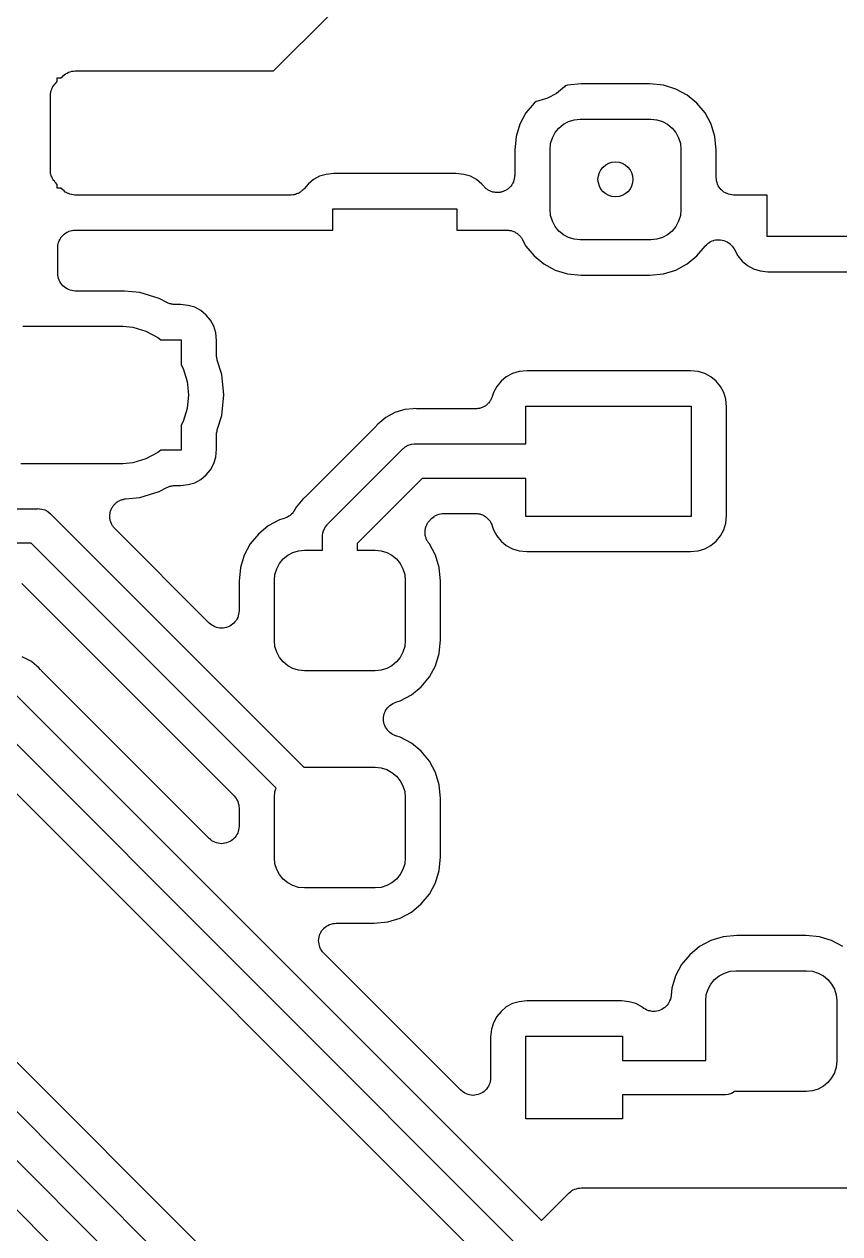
# Model space of a CAD drawing. Extents: x 150.4 to 195, y -135.4 to -96.2.
# Drawn here: x 177.91 to 183.83, y -119.23 to -110.46 of the extents above; entities that cross this region are included whole.
import ezdxf

# ---------------------------------------------------------------- set-up
doc = ezdxf.new("R2010")
doc.units = 0
doc.header["$MEASUREMENT"] = 0
doc.layers.add('BLACK', color=7, linetype='CONTINUOUS')

msp = doc.modelspace()

# ---------------------------------------------------------------- linework, layer by layer
at = {"layer": 'BLACK', "linetype": 'CONTINUOUS'}
for p, q in [((179.72, -110.8), (180.122, -110.398)), ((178.137, -110.89), (178.15, -110.877)), ((178.15, -110.877), (178.15, -110.85)), ((178.15, -110.85), (178.177, -110.85)), ((178.177, -110.85), (178.19, -110.837)), ((178.19, -110.837), (178.191, -110.836)), ((178.19, -110.837), (178.19, -110.837)), ((178.19, -110.837), (178.19, -110.837)), ((178.19, -110.837), (178.19, -110.837)), ((178.191, -110.836), (178.2, -110.829)), ((178.2, -110.829), (178.209, -110.821)), ((178.209, -110.821), (178.21, -110.821)), ((178.21, -110.82), (178.221, -110.815)), ((178.21, -110.821), (178.21, -110.82)), ((178.221, -110.815), (178.231, -110.81)), ((178.231, -110.81), (178.232, -110.809)), ((178.232, -110.809), (178.244, -110.806)), ((178.232, -110.809), (178.232, -110.809)), ((178.244, -110.806), (178.255, -110.802)), ((178.255, -110.802), (178.256, -110.802)), ((178.256, -110.802), (178.268, -110.801)), ((178.256, -110.802), (178.256, -110.802)), ((178.268, -110.801), (178.28, -110.8)), ((178.28, -110.8), (179.72, -110.8)), ((178.101, -110.966), (178.103, -110.955)), ((178.103, -110.953), (178.106, -110.942)), ((178.103, -110.954), (178.103, -110.953)), ((178.103, -110.955), (178.103, -110.954)), ((178.106, -110.942), (178.11, -110.931)), ((178.11, -110.93), (178.116, -110.919)), ((178.11, -110.931), (178.11, -110.93)), ((178.11, -110.93), (178.11, -110.93)), ((178.116, -110.919), (178.121, -110.909)), ((178.121, -110.909), (178.122, -110.908)), ((178.122, -110.908), (178.13, -110.899)), ((178.122, -110.908), (178.122, -110.908)), ((178.13, -110.899), (178.137, -110.89)), ((181.772, -110.963), (181.707, -110.998)), ((181.829, -110.916), (181.772, -110.963)), ((181.835, -110.909), (181.829, -110.916)), ((181.851, -110.904), (181.835, -110.909)), ((181.95, -110.894), (181.851, -110.904)), ((182.45, -110.894), (181.95, -110.894)), ((182.549, -110.904), (182.45, -110.894)), ((182.638, -110.931), (182.549, -110.904)), ((182.72, -110.975), (182.638, -110.931)), ((178.1, -110.978), (178.101, -110.966)), ((178.1, -110.979), (178.1, -110.978)), ((178.1, -110.98), (178.1, -110.979)), ((178.1, -110.979), (178.1, -110.979)), ((178.1, -110.979), (178.1, -110.979)), ((178.1, -111.52), (178.1, -110.98)), ((181.609, -111.034), (181.55, -111.105)), ((181.624, -111.021), (181.609, -111.034)), ((181.636, -111.02), (181.624, -111.021)), ((181.707, -110.998), (181.636, -111.02)), ((182.791, -111.034), (182.72, -110.975)), ((182.85, -111.105), (182.791, -111.034)), ((181.55, -111.105), (181.506, -111.187)), ((182.894, -111.187), (182.85, -111.105)), ((181.506, -111.187), (181.479, -111.276)), ((181.762, -111.247), (181.789, -111.214)), ((181.789, -111.214), (181.822, -111.187)), ((181.822, -111.187), (181.86, -111.167)), ((181.86, -111.167), (181.901, -111.154)), ((181.901, -111.154), (181.944, -111.15)), ((181.944, -111.15), (182.456, -111.15)), ((182.456, -111.15), (182.499, -111.154)), ((182.499, -111.154), (182.54, -111.167)), ((182.54, -111.167), (182.578, -111.187)), ((182.578, -111.187), (182.611, -111.214)), ((182.611, -111.214), (182.638, -111.247)), ((182.921, -111.276), (182.894, -111.187)), ((181.479, -111.276), (181.469, -111.375)), ((181.729, -111.326), (181.742, -111.285)), ((181.742, -111.285), (181.762, -111.247)), ((182.638, -111.247), (182.658, -111.285)), ((182.658, -111.285), (182.671, -111.326)), ((182.931, -111.375), (182.921, -111.276)), ((181.469, -111.375), (181.469, -111.555)), ((181.725, -111.369), (181.729, -111.326)), ((181.725, -111.806), (181.725, -111.369)), ((182.671, -111.326), (182.675, -111.369)), ((182.675, -111.369), (182.675, -111.806)), ((182.931, -111.573), (182.931, -111.375)), ((178.101, -111.532), (178.1, -111.52)), ((178.102, -111.544), (178.101, -111.532)), ((178.102, -111.545), (178.102, -111.544)), ((178.102, -111.544), (178.102, -111.544)), ((178.106, -111.556), (178.102, -111.545)), ((178.109, -111.568), (178.106, -111.556)), ((178.11, -111.569), (178.109, -111.568)), ((178.109, -111.568), (178.109, -111.568)), ((178.115, -111.579), (178.11, -111.569)), ((178.12, -111.59), (178.115, -111.579)), ((180.052, -111.564), (180.008, -111.588)), ((180.1, -111.55), (180.052, -111.564)), ((180.156, -111.544), (180.1, -111.55)), ((181.044, -111.544), (180.156, -111.544)), ((181.1, -111.55), (181.044, -111.544)), ((181.148, -111.564), (181.1, -111.55)), ((181.192, -111.588), (181.148, -111.564)), ((181.467, -111.575), (181.466, -111.582)), ((181.468, -111.569), (181.467, -111.575)), ((181.469, -111.557), (181.468, -111.563)), ((181.468, -111.563), (181.468, -111.569)), ((181.469, -111.555), (181.469, -111.557)), ((182.932, -111.585), (182.931, -111.573)), ((178.121, -111.59), (178.12, -111.59)), ((178.121, -111.591), (178.121, -111.59)), ((178.129, -111.6), (178.121, -111.591)), ((178.136, -111.609), (178.129, -111.6)), ((178.137, -111.61), (178.136, -111.609)), ((178.15, -111.623), (178.137, -111.61)), ((178.137, -111.61), (178.137, -111.61)), ((178.137, -111.61), (178.137, -111.61)), ((178.137, -111.61), (178.137, -111.61)), ((178.15, -111.65), (178.15, -111.623)), ((178.177, -111.65), (178.15, -111.65)), ((178.19, -111.663), (178.177, -111.65)), ((178.199, -111.67), (178.19, -111.663)), ((179.928, -111.667), (179.923, -111.672)), ((179.933, -111.663), (179.928, -111.667)), ((179.936, -111.659), (179.933, -111.663)), ((179.94, -111.655), (179.936, -111.659)), ((179.942, -111.654), (179.94, -111.655)), ((179.97, -111.62), (179.942, -111.654)), ((180.008, -111.588), (179.97, -111.62)), ((181.23, -111.62), (181.192, -111.588)), ((181.244, -111.636), (181.23, -111.62)), ((181.248, -111.64), (181.244, -111.636)), ((181.252, -111.645), (181.248, -111.64)), ((181.257, -111.649), (181.252, -111.645)), ((181.262, -111.654), (181.257, -111.649)), ((181.267, -111.657), (181.262, -111.654)), ((181.271, -111.661), (181.267, -111.657)), ((181.277, -111.664), (181.271, -111.661)), ((181.282, -111.667), (181.277, -111.664)), ((181.288, -111.67), (181.282, -111.667)), ((181.406, -111.664), (181.401, -111.668)), ((181.412, -111.662), (181.406, -111.664)), ((181.417, -111.658), (181.412, -111.662)), ((181.422, -111.654), (181.417, -111.658)), ((181.426, -111.65), (181.422, -111.654)), ((181.431, -111.646), (181.426, -111.65)), ((181.435, -111.641), (181.431, -111.646)), ((181.44, -111.637), (181.435, -111.641)), ((181.443, -111.632), (181.44, -111.637)), ((181.447, -111.627), (181.443, -111.632)), ((181.45, -111.622), (181.447, -111.627)), ((181.454, -111.616), (181.45, -111.622)), ((181.456, -111.611), (181.454, -111.616)), ((181.459, -111.605), (181.456, -111.611)), ((181.461, -111.599), (181.459, -111.605)), ((181.463, -111.593), (181.461, -111.599)), ((181.465, -111.588), (181.463, -111.593)), ((181.466, -111.582), (181.465, -111.588)), ((182.933, -111.597), (182.932, -111.585)), ((182.933, -111.598), (182.933, -111.597)), ((182.933, -111.597), (182.933, -111.597)), ((182.937, -111.609), (182.933, -111.598)), ((182.94, -111.621), (182.937, -111.609)), ((182.946, -111.632), (182.94, -111.621)), ((182.94, -111.621), (182.94, -111.621)), ((182.94, -111.621), (182.94, -111.621)), ((182.952, -111.643), (182.946, -111.632)), ((182.96, -111.653), (182.952, -111.643)), ((182.952, -111.643), (182.952, -111.643)), ((182.952, -111.643), (182.952, -111.643)), ((182.967, -111.662), (182.96, -111.653)), ((182.968, -111.662), (182.967, -111.662)), ((182.967, -111.662), (182.967, -111.662)), ((182.977, -111.67), (182.968, -111.662)), ((178.208, -111.678), (178.199, -111.67)), ((178.209, -111.679), (178.208, -111.678)), ((178.208, -111.678), (178.208, -111.678)), ((178.219, -111.684), (178.209, -111.679)), ((178.23, -111.69), (178.219, -111.684)), ((178.231, -111.69), (178.23, -111.69)), ((178.23, -111.69), (178.23, -111.69)), ((178.242, -111.694), (178.231, -111.69)), ((178.253, -111.697), (178.242, -111.694)), ((178.254, -111.697), (178.253, -111.697)), ((178.255, -111.697), (178.254, -111.697)), ((178.266, -111.699), (178.255, -111.697)), ((178.278, -111.7), (178.266, -111.699)), ((178.279, -111.7), (178.278, -111.7)), ((178.28, -111.7), (178.279, -111.7)), ((178.279, -111.7), (178.279, -111.7)), ((178.279, -111.7), (178.279, -111.7)), ((179.843, -111.7), (178.28, -111.7)), ((179.849, -111.699), (179.843, -111.7)), ((179.855, -111.7), (179.849, -111.699)), ((179.861, -111.698), (179.855, -111.7)), ((179.868, -111.698), (179.861, -111.698)), ((179.873, -111.696), (179.868, -111.698)), ((179.879, -111.695), (179.873, -111.696)), ((179.885, -111.692), (179.879, -111.695)), ((179.892, -111.69), (179.885, -111.692)), ((179.897, -111.688), (179.892, -111.69)), ((179.902, -111.686), (179.897, -111.688)), ((179.908, -111.682), (179.902, -111.686)), ((179.914, -111.679), (179.908, -111.682)), ((179.918, -111.675), (179.914, -111.679)), ((179.923, -111.672), (179.918, -111.675)), ((181.293, -111.672), (181.288, -111.67)), ((181.299, -111.674), (181.293, -111.672)), ((181.305, -111.677), (181.299, -111.674)), ((181.311, -111.678), (181.305, -111.677)), ((181.317, -111.68), (181.311, -111.678)), ((181.323, -111.68), (181.317, -111.68)), ((181.329, -111.682), (181.323, -111.68)), ((181.335, -111.682), (181.329, -111.682)), ((181.341, -111.682), (181.335, -111.682)), ((181.348, -111.682), (181.341, -111.682)), ((181.354, -111.682), (181.348, -111.682)), ((181.36, -111.681), (181.354, -111.682)), ((181.366, -111.68), (181.36, -111.681)), ((181.372, -111.678), (181.366, -111.68)), ((181.378, -111.677), (181.372, -111.678)), ((181.384, -111.675), (181.378, -111.677)), ((181.39, -111.673), (181.384, -111.675)), ((181.395, -111.67), (181.39, -111.673)), ((181.401, -111.668), (181.395, -111.67)), ((182.986, -111.678), (182.977, -111.67)), ((182.987, -111.678), (182.986, -111.678)), ((182.986, -111.678), (182.986, -111.678)), ((182.997, -111.684), (182.987, -111.678)), ((183.008, -111.69), (182.997, -111.684)), ((183.009, -111.69), (183.008, -111.69)), ((183.008, -111.69), (183.008, -111.69)), ((183.02, -111.694), (183.009, -111.69)), ((183.031, -111.697), (183.02, -111.694)), ((183.032, -111.697), (183.031, -111.697)), ((183.044, -111.699), (183.032, -111.697)), ((183.032, -111.697), (183.032, -111.697)), ((183.056, -111.7), (183.044, -111.699)), ((183.057, -111.7), (183.056, -111.7)), ((183.058, -111.7), (183.057, -111.7)), ((183.057, -111.7), (183.057, -111.7)), ((183.057, -111.7), (183.057, -111.7)), ((183.3, -111.7), (183.058, -111.7)), ((183.3, -112), (183.3, -111.7)), ((180.15, -111.954), (180.15, -111.8)), ((180.15, -111.8), (181.05, -111.8)), ((181.05, -111.8), (181.05, -111.954)), ((181.729, -111.849), (181.725, -111.806)), ((182.675, -111.806), (182.671, -111.849)), ((181.742, -111.89), (181.729, -111.849)), ((181.762, -111.928), (181.742, -111.89)), ((181.789, -111.961), (181.762, -111.928)), ((182.638, -111.928), (182.611, -111.961)), ((182.658, -111.89), (182.638, -111.928)), ((182.671, -111.849), (182.658, -111.89)), ((178.17, -112.021), (178.176, -112.01)), ((178.176, -112.009), (178.184, -112)), ((178.176, -112.01), (178.176, -112.009)), ((178.176, -112.01), (178.176, -112.01)), ((178.184, -112), (178.192, -111.991)), ((178.192, -111.99), (178.201, -111.983)), ((178.192, -111.991), (178.192, -111.99)), ((178.192, -111.991), (178.192, -111.991)), ((178.201, -111.983), (178.211, -111.975)), ((178.211, -111.975), (178.222, -111.969)), ((178.211, -111.975), (178.211, -111.975)), ((178.211, -111.975), (178.211, -111.975)), ((178.222, -111.969), (178.233, -111.964)), ((178.233, -111.963), (178.245, -111.96)), ((178.233, -111.964), (178.233, -111.963)), ((178.233, -111.963), (178.233, -111.963)), ((178.245, -111.96), (178.256, -111.956)), ((178.256, -111.956), (178.257, -111.956)), ((178.257, -111.956), (178.269, -111.955)), ((178.257, -111.956), (178.257, -111.956)), ((178.269, -111.955), (178.281, -111.954)), ((178.281, -111.954), (180.15, -111.954)), ((181.05, -111.954), (181.412, -111.954)), ((181.412, -111.954), (181.414, -111.954)), ((181.414, -111.954), (181.419, -111.955)), ((181.419, -111.955), (181.425, -111.955)), ((181.425, -111.955), (181.431, -111.956)), ((181.431, -111.956), (181.438, -111.957)), ((181.438, -111.957), (181.444, -111.958)), ((181.444, -111.958), (181.449, -111.96)), ((181.449, -111.96), (181.455, -111.962)), ((181.455, -111.962), (181.462, -111.964)), ((181.462, -111.964), (181.467, -111.967)), ((181.467, -111.967), (181.472, -111.969)), ((181.472, -111.969), (181.478, -111.973)), ((181.478, -111.973), (181.484, -111.976)), ((181.484, -111.976), (181.488, -111.98)), ((181.488, -111.98), (181.492, -111.983)), ((181.492, -111.983), (181.497, -111.988)), ((181.497, -111.988), (181.502, -111.992)), ((181.502, -111.992), (181.506, -111.997)), ((181.506, -111.997), (181.51, -112.001)), ((181.51, -112.001), (181.514, -112.006)), ((181.514, -112.006), (181.518, -112.011)), ((181.518, -112.011), (181.521, -112.016)), ((181.521, -112.016), (181.524, -112.021)), ((181.822, -111.988), (181.789, -111.961)), ((181.86, -112.008), (181.822, -111.988)), ((181.901, -112.021), (181.86, -112.008)), ((182.54, -112.008), (182.499, -112.021)), ((182.578, -111.988), (182.54, -112.008)), ((182.611, -111.961), (182.578, -111.988)), ((185.6, -112), (183.3, -112)), ((178.154, -112.079), (178.155, -112.067)), ((178.154, -112.08), (178.154, -112.079)), ((178.154, -112.081), (178.154, -112.08)), ((178.154, -112.08), (178.154, -112.08)), ((178.154, -112.08), (178.154, -112.08)), ((178.154, -112.269), (178.154, -112.081)), ((178.155, -112.067), (178.157, -112.055)), ((178.157, -112.055), (178.16, -112.043)), ((178.157, -112.055), (178.157, -112.055)), ((178.157, -112.055), (178.157, -112.055)), ((178.16, -112.043), (178.164, -112.032)), ((178.164, -112.031), (178.17, -112.021)), ((178.164, -112.032), (178.164, -112.031)), ((178.164, -112.031), (178.164, -112.031)), ((181.524, -112.021), (181.55, -112.07)), ((181.55, -112.07), (181.609, -112.141)), ((181.944, -112.025), (181.901, -112.021)), ((182.456, -112.025), (181.944, -112.025)), ((182.499, -112.021), (182.456, -112.025)), ((182.791, -112.141), (182.85, -112.07)), ((182.85, -112.07), (182.851, -112.069)), ((182.851, -112.068), (182.86, -112.06)), ((182.851, -112.069), (182.851, -112.068)), ((182.851, -112.069), (182.851, -112.069)), ((182.851, -112.069), (182.851, -112.069)), ((182.86, -112.06), (182.869, -112.052)), ((182.869, -112.051), (182.879, -112.045)), ((182.869, -112.052), (182.869, -112.051)), ((182.869, -112.051), (182.869, -112.051)), ((182.879, -112.045), (182.889, -112.038)), ((182.889, -112.038), (182.89, -112.038)), ((182.89, -112.038), (182.901, -112.033)), ((182.89, -112.038), (182.89, -112.038)), ((182.901, -112.033), (182.912, -112.029)), ((182.912, -112.029), (182.913, -112.029)), ((182.913, -112.028), (182.925, -112.026)), ((182.913, -112.029), (182.913, -112.028)), ((182.925, -112.026), (182.937, -112.024)), ((182.937, -112.024), (182.937, -112.024)), ((182.937, -112.024), (182.937, -112.024)), ((182.937, -112.024), (182.949, -112.024)), ((182.949, -112.024), (182.961, -112.024)), ((182.961, -112.024), (182.962, -112.024)), ((182.962, -112.024), (182.962, -112.024)), ((182.962, -112.024), (182.974, -112.027)), ((182.974, -112.027), (182.986, -112.029)), ((182.986, -112.029), (182.986, -112.029)), ((182.986, -112.029), (182.986, -112.029)), ((182.986, -112.029), (182.997, -112.034)), ((182.997, -112.034), (183.009, -112.039)), ((183.009, -112.039), (183.009, -112.039)), ((183.009, -112.039), (183.009, -112.039)), ((183.009, -112.039), (183.019, -112.046)), ((183.019, -112.046), (183.029, -112.052)), ((183.029, -112.052), (183.029, -112.053)), ((183.029, -112.053), (183.03, -112.053)), ((183.03, -112.053), (183.038, -112.061)), ((183.038, -112.061), (183.047, -112.07)), ((183.047, -112.07), (183.047, -112.07)), ((183.047, -112.07), (183.047, -112.07)), ((183.047, -112.07), (183.054, -112.081)), ((183.054, -112.081), (183.06, -112.09)), ((183.06, -112.09), (183.088, -112.142)), ((181.609, -112.141), (181.68, -112.2)), ((182.72, -112.2), (182.791, -112.141)), ((183.088, -112.142), (183.12, -112.18)), ((183.12, -112.18), (183.158, -112.212)), ((178.155, -112.281), (178.154, -112.269)), ((178.156, -112.293), (178.155, -112.281)), ((181.68, -112.2), (181.762, -112.244)), ((181.762, -112.244), (181.851, -112.271)), ((181.851, -112.271), (181.95, -112.281)), ((181.95, -112.281), (182.45, -112.281)), ((182.45, -112.281), (182.549, -112.271)), ((182.549, -112.271), (182.638, -112.244)), ((182.638, -112.244), (182.72, -112.2)), ((183.158, -112.212), (183.202, -112.236)), ((183.202, -112.236), (183.25, -112.25)), ((183.25, -112.25), (183.306, -112.256)), ((183.306, -112.256), (185.444, -112.256)), ((178.156, -112.294), (178.156, -112.293)), ((178.156, -112.293), (178.156, -112.293)), ((178.16, -112.305), (178.156, -112.294)), ((178.163, -112.317), (178.16, -112.305)), ((178.164, -112.317), (178.163, -112.317)), ((178.163, -112.317), (178.163, -112.317)), ((178.169, -112.328), (178.164, -112.317)), ((178.175, -112.339), (178.169, -112.328)), ((178.183, -112.349), (178.175, -112.339)), ((178.175, -112.339), (178.175, -112.339)), ((178.175, -112.339), (178.175, -112.339)), ((178.19, -112.358), (178.183, -112.349)), ((178.191, -112.358), (178.19, -112.358)), ((178.2, -112.366), (178.191, -112.358)), ((178.191, -112.358), (178.191, -112.358)), ((178.209, -112.374), (178.2, -112.366)), ((178.21, -112.374), (178.209, -112.374)), ((178.221, -112.38), (178.21, -112.374)), ((178.21, -112.374), (178.21, -112.374)), ((178.231, -112.386), (178.221, -112.38)), ((178.232, -112.386), (178.231, -112.386)), ((178.231, -112.386), (178.231, -112.386)), ((178.243, -112.39), (178.232, -112.386)), ((178.255, -112.393), (178.243, -112.39)), ((178.267, -112.395), (178.255, -112.393)), ((178.255, -112.393), (178.255, -112.393)), ((178.255, -112.393), (178.255, -112.393)), ((178.279, -112.396), (178.267, -112.395)), ((178.28, -112.396), (178.279, -112.396)), ((178.281, -112.396), (178.28, -112.396)), ((178.28, -112.396), (178.28, -112.396)), ((178.28, -112.396), (178.28, -112.396)), ((178.637, -112.396), (178.281, -112.396)), ((178.748, -112.407), (178.637, -112.396)), ((178.89, -112.45), (178.748, -112.407)), ((178.944, -112.479), (178.89, -112.45)), ((178.949, -112.481), (178.944, -112.479)), ((178.954, -112.484), (178.949, -112.481)), ((178.961, -112.486), (178.954, -112.484)), ((178.967, -112.489), (178.961, -112.486)), ((178.973, -112.49), (178.967, -112.489)), ((178.978, -112.491), (178.973, -112.49)), ((178.985, -112.492), (178.978, -112.491)), ((178.992, -112.494), (178.985, -112.492)), ((178.997, -112.494), (178.992, -112.494)), ((179.003, -112.494), (178.997, -112.494)), ((179.004, -112.494), (179.003, -112.494)), ((179.044, -112.494), (179.004, -112.494)), ((179.1, -112.5), (179.044, -112.494)), ((179.148, -112.514), (179.1, -112.5)), ((179.192, -112.538), (179.148, -112.514)), ((179.23, -112.57), (179.192, -112.538)), ((179.262, -112.608), (179.23, -112.57)), ((179.286, -112.652), (179.262, -112.608)), ((177.9, -112.65), (178.625, -112.65)), ((178.625, -112.65), (178.698, -112.657)), ((178.698, -112.657), (178.792, -112.686)), ((178.792, -112.686), (178.879, -112.732)), ((179.3, -112.7), (179.286, -112.652)), ((179.306, -112.756), (179.3, -112.7)), ((178.879, -112.732), (178.901, -112.75)), ((178.901, -112.75), (179.05, -112.75)), ((179.05, -112.75), (179.05, -112.931)), ((179.306, -112.861), (179.306, -112.756)), ((179.306, -112.866), (179.306, -112.861)), ((179.306, -112.871), (179.306, -112.866)), ((179.308, -112.878), (179.306, -112.871)), ((179.308, -112.885), (179.308, -112.878)), ((179.31, -112.89), (179.308, -112.885)), ((179.311, -112.896), (179.31, -112.89)), ((179.05, -112.931), (179.064, -112.958)), ((179.064, -112.958), (179.093, -113.052)), ((179.311, -112.897), (179.311, -112.896)), ((179.343, -113.002), (179.311, -112.897)), ((181.5, -112.98), (181.452, -112.994)), ((181.556, -112.974), (181.5, -112.98)), ((182.744, -112.974), (181.556, -112.974)), ((182.8, -112.98), (182.744, -112.974)), ((182.848, -112.994), (182.8, -112.98)), ((179.093, -113.052), (179.102, -113.15)), ((179.358, -113.15), (179.343, -113.002)), ((181.37, -113.05), (181.338, -113.088)), ((181.408, -113.018), (181.37, -113.05)), ((181.452, -112.994), (181.408, -113.018)), ((182.892, -113.018), (182.848, -112.994)), ((182.93, -113.05), (182.892, -113.018)), ((182.962, -113.088), (182.93, -113.05)), ((179.102, -113.15), (179.093, -113.248)), ((179.343, -113.298), (179.358, -113.15)), ((181.314, -113.132), (181.306, -113.161)), ((181.338, -113.088), (181.314, -113.132)), ((182.986, -113.132), (182.962, -113.088)), ((183, -113.18), (182.986, -113.132)), ((181.22, -113.246), (181.214, -113.247)), ((181.226, -113.243), (181.22, -113.246)), ((181.232, -113.241), (181.226, -113.243)), ((181.237, -113.239), (181.232, -113.241)), ((181.243, -113.237), (181.237, -113.239)), ((181.248, -113.233), (181.243, -113.237)), ((181.254, -113.23), (181.248, -113.233)), ((181.259, -113.226), (181.254, -113.23)), ((181.263, -113.223), (181.259, -113.226)), ((181.268, -113.218), (181.263, -113.223)), ((181.273, -113.214), (181.268, -113.218)), ((181.277, -113.21), (181.273, -113.214)), ((181.281, -113.206), (181.277, -113.21)), ((181.285, -113.2), (181.281, -113.206)), ((181.289, -113.195), (181.285, -113.2)), ((181.292, -113.19), (181.289, -113.195)), ((181.295, -113.185), (181.292, -113.19)), ((181.298, -113.179), (181.295, -113.185)), ((181.301, -113.173), (181.298, -113.179)), ((181.303, -113.168), (181.301, -113.173)), ((181.305, -113.163), (181.303, -113.168)), ((181.306, -113.161), (181.305, -113.163)), ((181.55, -113.505), (181.55, -113.23)), ((181.55, -113.23), (182.75, -113.23)), ((182.75, -113.23), (182.75, -114.03)), ((183.006, -113.236), (183, -113.18)), ((183.006, -114.024), (183.006, -113.236)), ((179.093, -113.248), (179.064, -113.342)), ((179.311, -113.403), (179.343, -113.298)), ((180.533, -113.313), (180.476, -113.361)), ((180.599, -113.278), (180.533, -113.313)), ((180.671, -113.256), (180.599, -113.278)), ((180.732, -113.25), (180.671, -113.256)), ((180.733, -113.25), (180.732, -113.25)), ((180.745, -113.249), (180.733, -113.25)), ((180.757, -113.25), (180.745, -113.249)), ((180.763, -113.25), (180.757, -113.25)), ((180.768, -113.251), (180.763, -113.25)), ((180.77, -113.251), (180.768, -113.251)), ((181.184, -113.251), (180.77, -113.251)), ((181.19, -113.25), (181.184, -113.251)), ((181.195, -113.25), (181.19, -113.25)), ((181.202, -113.249), (181.195, -113.25)), ((181.209, -113.249), (181.202, -113.249)), ((181.214, -113.247), (181.209, -113.249)), ((179.064, -113.342), (179.05, -113.369)), ((179.05, -113.369), (179.05, -113.55)), ((179.306, -113.427), (179.308, -113.42)), ((179.308, -113.42), (179.309, -113.413)), ((179.309, -113.413), (179.31, -113.408)), ((179.31, -113.408), (179.311, -113.403)), ((180.459, -113.38), (179.95, -113.889)), ((180.463, -113.375), (180.459, -113.38)), ((180.467, -113.372), (180.463, -113.375)), ((180.468, -113.37), (180.467, -113.372)), ((180.476, -113.361), (180.468, -113.37)), ((179.306, -113.432), (179.306, -113.427)), ((179.306, -113.438), (179.306, -113.432)), ((179.306, -113.439), (179.306, -113.438)), ((179.306, -113.544), (179.306, -113.439)), ((180.697, -113.514), (180.72, -113.507)), ((180.72, -113.507), (180.739, -113.505)), ((180.739, -113.505), (180.745, -113.504)), ((180.739, -113.505), (180.739, -113.505)), ((180.745, -113.504), (180.751, -113.505)), ((180.751, -113.505), (181.55, -113.505)), ((178.879, -113.568), (178.792, -113.614)), ((178.901, -113.55), (178.879, -113.568)), ((179.05, -113.55), (178.901, -113.55)), ((179.3, -113.6), (179.306, -113.544)), ((180.116, -114.082), (180.652, -113.546)), ((180.652, -113.546), (180.656, -113.541)), ((180.656, -113.541), (180.661, -113.537)), ((180.661, -113.537), (180.675, -113.526)), ((180.661, -113.537), (180.661, -113.537)), ((180.675, -113.526), (180.697, -113.514)), ((180.675, -113.526), (180.675, -113.526)), ((180.675, -113.526), (180.675, -113.526)), ((178.625, -113.65), (177.886, -113.65)), ((178.698, -113.643), (178.625, -113.65)), ((178.792, -113.614), (178.698, -113.643)), ((179.262, -113.692), (179.286, -113.648)), ((179.286, -113.648), (179.3, -113.6)), ((179.148, -113.786), (179.192, -113.762)), ((179.192, -113.762), (179.23, -113.73)), ((179.23, -113.73), (179.262, -113.692)), ((180.797, -113.755), (180.325, -114.227)), ((181.55, -113.755), (180.797, -113.755)), ((181.55, -114.03), (181.55, -113.755)), ((178.748, -113.893), (178.89, -113.85)), ((178.89, -113.85), (178.944, -113.821)), ((178.944, -113.821), (178.946, -113.82)), ((178.946, -113.82), (178.951, -113.818)), ((178.951, -113.818), (178.956, -113.815)), ((178.956, -113.815), (178.963, -113.813)), ((178.963, -113.813), (178.969, -113.811)), ((178.969, -113.811), (178.974, -113.81)), ((178.974, -113.81), (178.98, -113.808)), ((178.98, -113.808), (178.987, -113.808)), ((178.987, -113.808), (178.993, -113.806)), ((178.993, -113.806), (178.999, -113.806)), ((178.999, -113.806), (179.004, -113.806)), ((179.004, -113.806), (179.044, -113.806)), ((179.044, -113.806), (179.1, -113.8)), ((179.1, -113.8), (179.148, -113.786)), ((178.56, -113.949), (178.564, -113.944)), ((178.564, -113.944), (178.569, -113.939)), ((178.569, -113.939), (178.573, -113.935)), ((178.573, -113.935), (178.577, -113.931)), ((178.577, -113.931), (178.583, -113.928)), ((178.583, -113.928), (178.588, -113.924)), ((178.588, -113.924), (178.593, -113.921)), ((178.593, -113.921), (178.598, -113.917)), ((178.598, -113.917), (178.604, -113.915)), ((178.604, -113.915), (178.61, -113.912)), ((178.61, -113.912), (178.615, -113.91)), ((178.615, -113.91), (178.621, -113.908)), ((178.621, -113.908), (178.627, -113.907)), ((178.627, -113.907), (178.633, -113.905)), ((178.633, -113.905), (178.639, -113.904)), ((178.639, -113.904), (178.645, -113.903)), ((178.645, -113.903), (178.748, -113.893)), ((179.931, -113.906), (179.883, -113.963)), ((179.94, -113.898), (179.931, -113.906)), ((179.944, -113.894), (179.94, -113.898)), ((179.948, -113.891), (179.944, -113.894)), ((179.95, -113.889), (179.948, -113.891)), ((169.47, -113.975), (178.006, -113.975)), ((178.006, -113.975), (178.012, -113.974)), ((178.012, -113.974), (178.019, -113.975)), ((178.019, -113.975), (178.019, -113.975)), ((178.019, -113.975), (178.037, -113.977)), ((178.037, -113.977), (178.061, -113.984)), ((178.061, -113.984), (178.082, -113.996)), ((178.082, -113.996), (178.101, -114.011)), ((178.101, -114.011), (178.105, -114.016)), ((178.105, -114.016), (179.94, -115.85)), ((178.531, -114.016), (178.533, -114.01)), ((178.531, -114.022), (178.531, -114.016)), ((178.531, -114.028), (178.531, -114.022)), ((178.531, -114.035), (178.531, -114.028)), ((178.531, -114.041), (178.531, -114.035)), ((178.533, -114.004), (178.535, -113.998)), ((178.533, -114.01), (178.533, -114.004)), ((178.535, -113.998), (178.536, -113.992)), ((178.536, -113.992), (178.539, -113.986)), ((178.539, -113.986), (178.541, -113.98)), ((178.541, -113.98), (178.544, -113.975)), ((178.544, -113.975), (178.546, -113.969)), ((178.546, -113.969), (178.55, -113.964)), ((178.55, -113.964), (178.553, -113.958)), ((178.553, -113.958), (178.556, -113.954)), ((178.556, -113.954), (178.56, -113.949)), ((179.819, -114.036), (179.808, -114.041)), ((179.82, -114.036), (179.819, -114.036)), ((179.83, -114.029), (179.82, -114.036)), ((179.82, -114.036), (179.82, -114.036)), ((179.84, -114.023), (179.83, -114.029)), ((179.841, -114.022), (179.84, -114.022)), ((179.84, -114.022), (179.84, -114.023)), ((179.849, -114.014), (179.841, -114.022)), ((179.858, -114.006), (179.849, -114.014)), ((179.859, -114.004), (179.858, -114.005)), ((179.858, -114.005), (179.858, -114.006)), ((179.865, -113.995), (179.859, -114.004)), ((179.872, -113.985), (179.865, -113.995)), ((179.873, -113.984), (179.872, -113.984)), ((179.872, -113.984), (179.872, -113.984)), ((179.872, -113.984), (179.872, -113.984)), ((179.872, -113.984), (179.872, -113.985)), ((179.881, -113.967), (179.873, -113.984)), ((179.883, -113.963), (179.881, -113.967)), ((179.881, -113.967), (179.881, -113.967)), ((180.875, -114.038), (180.884, -114.03)), ((180.884, -114.03), (180.885, -114.03)), ((180.885, -114.029), (180.896, -114.024)), ((180.885, -114.03), (180.885, -114.029)), ((180.896, -114.024), (180.906, -114.019)), ((180.906, -114.019), (180.907, -114.018)), ((180.907, -114.018), (180.919, -114.015)), ((180.907, -114.018), (180.907, -114.018)), ((180.919, -114.015), (180.93, -114.011)), ((180.93, -114.011), (180.931, -114.011)), ((180.931, -114.011), (180.943, -114.01)), ((180.931, -114.011), (180.931, -114.011)), ((180.943, -114.01), (180.955, -114.009)), ((180.955, -114.009), (181.184, -114.009)), ((181.184, -114.009), (181.186, -114.009)), ((181.186, -114.009), (181.191, -114.01)), ((181.191, -114.01), (181.197, -114.01)), ((181.197, -114.01), (181.204, -114.011)), ((181.204, -114.011), (181.21, -114.012)), ((181.21, -114.012), (181.216, -114.013)), ((181.216, -114.013), (181.221, -114.015)), ((181.221, -114.015), (181.228, -114.017)), ((181.228, -114.017), (181.234, -114.019)), ((181.234, -114.019), (181.239, -114.022)), ((181.239, -114.022), (181.244, -114.024)), ((181.244, -114.024), (181.25, -114.028)), ((181.25, -114.028), (181.256, -114.031)), ((181.256, -114.031), (181.26, -114.035)), ((181.26, -114.035), (181.265, -114.038)), ((182.75, -114.03), (181.55, -114.03)), ((183, -114.08), (183.006, -114.024)), ((178.532, -114.047), (178.531, -114.041)), ((178.533, -114.053), (178.532, -114.047)), ((178.535, -114.059), (178.533, -114.053)), ((178.536, -114.065), (178.535, -114.059)), ((178.538, -114.071), (178.536, -114.065)), ((178.54, -114.077), (178.538, -114.071)), ((178.543, -114.082), (178.54, -114.077)), ((178.545, -114.088), (178.543, -114.082)), ((178.548, -114.093), (178.545, -114.088)), ((178.551, -114.099), (178.548, -114.093)), ((178.555, -114.104), (178.551, -114.099)), ((178.559, -114.109), (178.555, -114.104)), ((178.563, -114.113), (178.559, -114.109)), ((178.567, -114.118), (178.563, -114.113)), ((178.568, -114.119), (178.567, -114.118)), ((179.252, -114.804), (178.568, -114.119)), ((179.68, -114.1), (179.609, -114.159)), ((179.762, -114.056), (179.68, -114.1)), ((179.797, -114.045), (179.762, -114.056)), ((179.808, -114.041), (179.797, -114.045)), ((180.084, -114.127), (180.096, -114.105)), ((180.096, -114.105), (180.107, -114.091)), ((180.107, -114.091), (180.111, -114.086)), ((180.107, -114.091), (180.107, -114.091)), ((180.111, -114.086), (180.116, -114.082)), ((180.82, -114.126), (180.821, -114.12)), ((180.821, -114.12), (180.822, -114.114)), ((180.822, -114.114), (180.824, -114.108)), ((180.824, -114.108), (180.826, -114.102)), ((180.826, -114.102), (180.828, -114.097)), ((180.828, -114.097), (180.831, -114.091)), ((180.831, -114.091), (180.834, -114.085)), ((180.834, -114.085), (180.837, -114.08)), ((180.837, -114.08), (180.839, -114.075)), ((180.839, -114.075), (180.844, -114.07)), ((180.844, -114.07), (180.847, -114.064)), ((180.847, -114.064), (180.852, -114.06)), ((180.852, -114.06), (180.855, -114.056)), ((180.855, -114.056), (180.865, -114.046)), ((180.865, -114.046), (180.866, -114.045)), ((180.865, -114.046), (180.865, -114.046)), ((180.865, -114.046), (180.865, -114.046)), ((180.865, -114.046), (180.865, -114.046)), ((180.866, -114.045), (180.875, -114.038)), ((181.265, -114.038), (181.27, -114.043)), ((181.27, -114.043), (181.275, -114.047)), ((181.275, -114.047), (181.278, -114.052)), ((181.278, -114.052), (181.282, -114.056)), ((181.282, -114.056), (181.286, -114.061)), ((181.286, -114.061), (181.29, -114.066)), ((181.29, -114.066), (181.293, -114.071)), ((181.293, -114.071), (181.296, -114.076)), ((181.296, -114.076), (181.299, -114.082)), ((181.299, -114.082), (181.302, -114.088)), ((181.302, -114.088), (181.303, -114.094)), ((181.303, -114.094), (181.306, -114.099)), ((181.306, -114.099), (181.314, -114.128)), ((182.986, -114.128), (183, -114.08)), ((179.609, -114.159), (179.55, -114.23)), ((180.074, -114.175), (180.075, -114.169)), ((180.075, -114.181), (180.074, -114.175)), ((180.075, -114.169), (180.077, -114.15)), ((180.075, -114.275), (180.075, -114.181)), ((180.077, -114.149), (180.084, -114.127)), ((180.077, -114.15), (180.077, -114.149)), ((180.818, -114.145), (180.819, -114.138)), ((180.819, -114.151), (180.818, -114.145)), ((180.818, -114.157), (180.819, -114.151)), ((180.82, -114.163), (180.818, -114.157)), ((180.819, -114.132), (180.82, -114.126)), ((180.819, -114.138), (180.819, -114.132)), ((180.82, -114.17), (180.82, -114.163)), ((180.822, -114.175), (180.82, -114.17)), ((180.823, -114.181), (180.822, -114.175)), ((180.826, -114.187), (180.823, -114.181)), ((180.827, -114.194), (180.826, -114.187)), ((180.83, -114.199), (180.827, -114.194)), ((180.832, -114.204), (180.83, -114.199)), ((180.836, -114.21), (180.832, -114.204)), ((180.839, -114.215), (180.836, -114.21)), ((181.314, -114.128), (181.338, -114.172)), ((181.338, -114.172), (181.37, -114.21)), ((181.37, -114.21), (181.408, -114.242)), ((182.892, -114.242), (182.93, -114.21)), ((182.93, -114.21), (182.962, -114.172)), ((182.962, -114.172), (182.986, -114.128)), ((177.961, -114.225), (169.515, -114.225)), ((179.737, -116.001), (177.961, -114.225)), ((179.55, -114.23), (179.506, -114.312)), ((179.822, -114.312), (179.86, -114.292)), ((179.86, -114.292), (179.901, -114.279)), ((179.901, -114.279), (179.944, -114.275)), ((179.944, -114.275), (180.075, -114.275)), ((180.325, -114.227), (180.325, -114.275)), ((180.325, -114.275), (180.456, -114.275)), ((180.456, -114.275), (180.499, -114.279)), ((180.499, -114.279), (180.54, -114.292)), ((180.54, -114.292), (180.578, -114.312)), ((180.843, -114.22), (180.839, -114.215)), ((180.846, -114.225), (180.843, -114.22)), ((180.847, -114.226), (180.846, -114.225)), ((180.85, -114.23), (180.847, -114.226)), ((180.894, -114.312), (180.85, -114.23)), ((181.408, -114.242), (181.452, -114.266)), ((181.452, -114.266), (181.5, -114.28)), ((181.5, -114.28), (181.556, -114.286)), ((181.556, -114.286), (182.744, -114.286)), ((182.744, -114.286), (182.8, -114.28)), ((182.8, -114.28), (182.848, -114.266)), ((182.848, -114.266), (182.892, -114.242)), ((179.506, -114.312), (179.479, -114.401)), ((179.742, -114.41), (179.762, -114.372)), ((179.762, -114.372), (179.789, -114.339)), ((179.789, -114.339), (179.822, -114.312)), ((180.578, -114.312), (180.611, -114.339)), ((180.611, -114.339), (180.638, -114.372)), ((180.638, -114.372), (180.658, -114.41)), ((180.921, -114.401), (180.894, -114.312)), ((179.479, -114.401), (179.469, -114.5)), ((179.725, -114.494), (179.729, -114.451)), ((179.729, -114.451), (179.742, -114.41)), ((180.658, -114.41), (180.671, -114.451)), ((180.671, -114.451), (180.675, -114.494)), ((180.931, -114.5), (180.921, -114.401)), ((177.893, -114.516), (179.432, -116.055)), ((179.469, -114.5), (179.469, -114.714)), ((179.725, -114.931), (179.725, -114.494)), ((180.675, -114.494), (180.675, -114.931)), ((180.931, -114.925), (180.931, -114.5)), ((179.468, -114.728), (179.466, -114.74)), ((179.469, -114.716), (179.468, -114.728)), ((179.469, -114.714), (179.469, -114.715)), ((179.469, -114.715), (179.469, -114.715)), ((179.469, -114.715), (179.469, -114.715)), ((179.469, -114.715), (179.469, -114.716)), ((179.262, -114.812), (179.252, -114.804)), ((179.271, -114.819), (179.262, -114.812)), ((179.272, -114.82), (179.271, -114.819)), ((179.271, -114.819), (179.271, -114.819)), ((179.282, -114.825), (179.272, -114.82)), ((179.293, -114.831), (179.282, -114.825)), ((179.412, -114.82), (179.401, -114.826)), ((179.422, -114.812), (179.412, -114.82)), ((179.412, -114.82), (179.412, -114.82)), ((179.412, -114.82), (179.412, -114.82)), ((179.431, -114.805), (179.422, -114.812)), ((179.439, -114.795), (179.431, -114.804)), ((179.431, -114.804), (179.431, -114.805)), ((179.431, -114.805), (179.431, -114.805)), ((179.447, -114.786), (179.439, -114.795)), ((179.453, -114.775), (179.447, -114.785)), ((179.447, -114.785), (179.447, -114.786)), ((179.447, -114.786), (179.447, -114.786)), ((179.459, -114.764), (179.453, -114.775)), ((179.463, -114.752), (179.459, -114.764)), ((179.459, -114.764), (179.459, -114.764)), ((179.459, -114.764), (179.459, -114.764)), ((179.466, -114.74), (179.463, -114.752)), ((179.466, -114.74), (179.466, -114.74)), ((179.466, -114.74), (179.466, -114.74)), ((179.305, -114.835), (179.293, -114.831)), ((179.293, -114.831), (179.293, -114.831)), ((179.293, -114.831), (179.293, -114.831)), ((179.317, -114.838), (179.305, -114.835)), ((179.317, -114.839), (179.317, -114.838)), ((179.317, -114.838), (179.317, -114.838)), ((179.329, -114.84), (179.317, -114.839)), ((179.341, -114.841), (179.329, -114.84)), ((179.342, -114.841), (179.341, -114.841)), ((179.341, -114.841), (179.341, -114.841)), ((179.354, -114.84), (179.342, -114.841)), ((179.366, -114.839), (179.354, -114.84)), ((179.378, -114.835), (179.366, -114.839)), ((179.366, -114.839), (179.366, -114.839)), ((179.366, -114.839), (179.366, -114.839)), ((179.39, -114.832), (179.378, -114.835)), ((179.401, -114.826), (179.39, -114.832)), ((179.39, -114.832), (179.39, -114.832)), ((179.39, -114.832), (179.39, -114.832)), ((179.729, -114.974), (179.725, -114.931)), ((179.742, -115.015), (179.729, -114.974)), ((180.671, -114.974), (180.658, -115.015)), ((180.675, -114.931), (180.671, -114.974)), ((180.921, -115.024), (180.931, -114.925)), ((177.962, -115.083), (177.896, -115.048)), ((178.019, -115.131), (177.962, -115.083)), ((179.762, -115.053), (179.742, -115.015)), ((179.789, -115.086), (179.762, -115.053)), ((179.822, -115.113), (179.789, -115.086)), ((180.611, -115.086), (180.578, -115.113)), ((180.638, -115.053), (180.611, -115.086)), ((180.658, -115.015), (180.638, -115.053)), ((180.894, -115.113), (180.921, -115.024)), ((178.027, -115.14), (178.019, -115.131)), ((178.031, -115.144), (178.027, -115.14)), ((178.034, -115.148), (178.031, -115.144)), ((178.036, -115.15), (178.034, -115.148)), ((179.252, -116.366), (178.036, -115.15)), ((179.86, -115.133), (179.822, -115.113)), ((179.901, -115.146), (179.86, -115.133)), ((179.944, -115.15), (179.901, -115.146)), ((180.456, -115.15), (179.944, -115.15)), ((180.499, -115.146), (180.456, -115.15)), ((180.54, -115.133), (180.499, -115.146)), ((180.578, -115.113), (180.54, -115.133)), ((180.85, -115.195), (180.894, -115.113)), ((180.791, -115.266), (180.85, -115.195)), ((177.843, -115.316), (181.663, -119.137)), ((180.638, -115.369), (180.72, -115.325)), ((180.72, -115.325), (180.791, -115.266)), ((180.532, -115.439), (180.539, -115.429)), ((180.532, -115.44), (180.532, -115.439)), ((180.539, -115.429), (180.546, -115.419)), ((180.546, -115.419), (180.555, -115.41)), ((180.546, -115.419), (180.546, -115.419)), ((180.546, -115.419), (180.546, -115.419)), ((180.555, -115.41), (180.563, -115.402)), ((180.563, -115.402), (180.564, -115.402)), ((180.564, -115.401), (180.574, -115.395)), ((180.564, -115.402), (180.564, -115.401)), ((180.574, -115.395), (180.584, -115.388)), ((180.584, -115.388), (180.596, -115.383)), ((180.584, -115.388), (180.584, -115.388)), ((180.584, -115.388), (180.584, -115.388)), ((180.596, -115.383), (180.607, -115.378)), ((180.607, -115.378), (180.638, -115.369)), ((180.607, -115.378), (180.607, -115.378)), ((180.607, -115.378), (180.607, -115.378)), ((180.607, -115.378), (180.607, -115.378)), ((181.502, -119.329), (177.698, -115.525)), ((180.517, -115.487), (180.52, -115.475)), ((180.517, -115.499), (180.517, -115.487)), ((180.517, -115.487), (180.517, -115.487)), ((180.517, -115.487), (180.517, -115.487)), ((180.517, -115.511), (180.517, -115.499)), ((180.517, -115.512), (180.517, -115.511)), ((180.52, -115.524), (180.517, -115.512)), ((180.517, -115.512), (180.517, -115.512)), ((180.52, -115.475), (180.522, -115.463)), ((180.522, -115.536), (180.52, -115.524)), ((180.522, -115.463), (180.522, -115.462)), ((180.522, -115.462), (180.523, -115.462)), ((180.523, -115.462), (180.527, -115.451)), ((180.527, -115.451), (180.532, -115.44)), ((180.532, -115.44), (180.532, -115.44)), ((180.527, -115.547), (180.522, -115.536)), ((180.522, -115.536), (180.522, -115.536)), ((180.522, -115.536), (180.522, -115.536)), ((180.531, -115.559), (180.527, -115.547)), ((180.538, -115.569), (180.531, -115.559)), ((180.531, -115.559), (180.531, -115.559)), ((180.531, -115.559), (180.531, -115.559)), ((180.545, -115.579), (180.538, -115.569)), ((180.545, -115.58), (180.545, -115.579)), ((180.554, -115.589), (180.545, -115.58)), ((180.545, -115.58), (180.545, -115.58)), ((180.562, -115.597), (180.554, -115.589)), ((180.572, -115.604), (180.562, -115.597)), ((180.562, -115.597), (180.562, -115.597)), ((180.562, -115.597), (180.562, -115.597)), ((180.582, -115.611), (180.572, -115.604)), ((180.583, -115.611), (180.582, -115.611)), ((180.594, -115.616), (180.583, -115.611)), ((180.583, -115.611), (180.583, -115.611)), ((180.605, -115.621), (180.594, -115.616)), ((180.606, -115.621), (180.605, -115.621)), ((180.607, -115.622), (180.606, -115.621)), ((180.606, -115.621), (180.606, -115.621)), ((180.606, -115.621), (180.606, -115.621)), ((180.638, -115.631), (180.607, -115.622)), ((180.72, -115.675), (180.638, -115.631)), ((180.791, -115.734), (180.72, -115.675)), ((180.85, -115.805), (180.791, -115.734)), ((177.63, -115.816), (181.209, -119.395)), ((179.94, -115.85), (179.944, -115.85)), ((179.944, -115.85), (180.456, -115.85)), ((180.456, -115.85), (180.499, -115.854)), ((180.499, -115.854), (180.54, -115.867)), ((180.54, -115.867), (180.578, -115.887)), ((180.894, -115.887), (180.85, -115.805)), ((180.578, -115.887), (180.611, -115.914)), ((180.611, -115.914), (180.638, -115.947)), ((180.638, -115.947), (180.658, -115.985)), ((180.921, -115.976), (180.894, -115.887)), ((175.525, -116.017), (182.697, -123.188)), ((182.835, -122.968), (175.863, -115.996)), ((179.725, -116.069), (179.729, -116.026)), ((179.729, -116.026), (179.737, -116.001)), ((180.658, -115.985), (180.671, -116.026)), ((180.671, -116.026), (180.675, -116.069)), ((180.931, -116.075), (180.921, -115.976)), ((179.432, -116.055), (179.432, -116.056)), ((179.432, -116.056), (179.432, -116.056)), ((179.432, -116.056), (179.432, -116.056)), ((179.432, -116.056), (179.433, -116.057)), ((179.433, -116.057), (179.441, -116.066)), ((179.441, -116.066), (179.448, -116.075)), ((179.448, -116.075), (179.448, -116.076)), ((179.448, -116.076), (179.449, -116.076)), ((179.449, -116.076), (179.454, -116.086)), ((179.454, -116.086), (179.46, -116.097)), ((179.46, -116.097), (179.46, -116.097)), ((179.46, -116.097), (179.46, -116.098)), ((179.46, -116.098), (179.463, -116.109)), ((179.463, -116.109), (179.467, -116.121)), ((179.467, -116.121), (179.467, -116.121)), ((179.467, -116.121), (179.467, -116.122)), ((179.467, -116.122), (179.468, -116.134)), ((179.468, -116.134), (179.469, -116.145)), ((179.725, -116.506), (179.725, -116.069)), ((180.675, -116.069), (180.675, -116.506)), ((180.931, -116.5), (180.931, -116.075)), ((182.487, -123.333), (175.381, -116.226)), ((179.469, -116.145), (179.469, -116.277)), ((179.463, -116.315), (179.459, -116.326)), ((179.466, -116.303), (179.463, -116.315)), ((179.468, -116.291), (179.466, -116.303)), ((179.466, -116.303), (179.466, -116.303)), ((179.466, -116.303), (179.466, -116.303)), ((179.469, -116.278), (179.468, -116.291)), ((179.469, -116.277), (179.469, -116.278)), ((179.469, -116.278), (179.469, -116.278)), ((179.469, -116.278), (179.469, -116.278)), ((179.469, -116.278), (179.469, -116.278)), ((179.262, -116.374), (179.252, -116.366)), ((179.271, -116.382), (179.262, -116.374)), ((179.272, -116.382), (179.271, -116.382)), ((179.271, -116.382), (179.271, -116.382)), ((179.282, -116.388), (179.272, -116.382)), ((179.293, -116.394), (179.282, -116.388)), ((179.305, -116.397), (179.293, -116.394)), ((179.293, -116.394), (179.293, -116.394)), ((179.293, -116.394), (179.293, -116.394)), ((179.317, -116.401), (179.305, -116.397)), ((179.329, -116.402), (179.317, -116.401)), ((179.317, -116.401), (179.317, -116.401)), ((179.317, -116.401), (179.317, -116.401)), ((179.341, -116.404), (179.329, -116.402)), ((179.342, -116.404), (179.341, -116.404)), ((179.341, -116.404), (179.341, -116.404)), ((179.354, -116.402), (179.342, -116.404)), ((179.366, -116.401), (179.354, -116.402)), ((179.378, -116.398), (179.366, -116.401)), ((179.366, -116.401), (179.366, -116.401)), ((179.366, -116.401), (179.366, -116.401)), ((179.39, -116.394), (179.378, -116.398)), ((179.401, -116.388), (179.39, -116.394)), ((179.39, -116.394), (179.39, -116.394)), ((179.39, -116.394), (179.39, -116.394)), ((179.412, -116.383), (179.401, -116.388)), ((179.422, -116.375), (179.412, -116.383)), ((179.412, -116.383), (179.412, -116.383)), ((179.412, -116.383), (179.412, -116.383)), ((179.431, -116.367), (179.422, -116.375)), ((179.439, -116.358), (179.431, -116.367)), ((179.431, -116.367), (179.431, -116.367)), ((179.431, -116.367), (179.431, -116.367)), ((179.447, -116.348), (179.439, -116.358)), ((179.453, -116.337), (179.447, -116.348)), ((179.447, -116.348), (179.447, -116.348)), ((179.447, -116.348), (179.447, -116.348)), ((179.459, -116.327), (179.453, -116.337)), ((179.459, -116.326), (179.459, -116.326)), ((179.459, -116.326), (179.459, -116.327)), ((179.729, -116.549), (179.725, -116.506)), ((179.742, -116.59), (179.729, -116.549)), ((180.671, -116.549), (180.658, -116.59)), ((180.675, -116.506), (180.671, -116.549)), ((180.921, -116.599), (180.931, -116.5)), ((179.762, -116.628), (179.742, -116.59)), ((179.789, -116.661), (179.762, -116.628)), ((179.822, -116.688), (179.789, -116.661)), ((180.611, -116.661), (180.578, -116.688)), ((180.638, -116.628), (180.611, -116.661)), ((180.658, -116.59), (180.638, -116.628)), ((180.894, -116.688), (180.921, -116.599)), ((179.86, -116.708), (179.822, -116.688)), ((179.901, -116.721), (179.86, -116.708)), ((179.944, -116.725), (179.901, -116.721)), ((180.456, -116.725), (179.944, -116.725)), ((180.499, -116.721), (180.456, -116.725)), ((180.54, -116.708), (180.499, -116.721)), ((180.578, -116.688), (180.54, -116.708)), ((180.85, -116.77), (180.894, -116.688)), ((175.623, -116.828), (180.731, -121.935)), ((180.72, -116.9), (180.791, -116.841)), ((180.791, -116.841), (180.85, -116.77)), ((180.638, -116.944), (180.72, -116.9)), ((180.076, -117.027), (180.084, -117.018)), ((180.084, -117.017), (180.094, -117.01)), ((180.084, -117.018), (180.084, -117.017)), ((180.084, -117.018), (180.084, -117.018)), ((180.094, -117.01), (180.103, -117.002)), ((180.103, -117.002), (180.103, -117.002)), ((180.103, -117.002), (180.104, -117.002)), ((180.104, -117.002), (180.114, -116.996)), ((180.114, -116.996), (180.125, -116.99)), ((180.125, -116.99), (180.137, -116.987)), ((180.125, -116.99), (180.125, -116.99)), ((180.125, -116.99), (180.125, -116.99)), ((180.137, -116.987), (180.149, -116.983)), ((180.149, -116.983), (180.161, -116.982)), ((180.149, -116.983), (180.149, -116.983)), ((180.149, -116.983), (180.149, -116.983)), ((180.161, -116.982), (180.173, -116.981)), ((180.173, -116.981), (180.45, -116.981)), ((180.45, -116.981), (180.549, -116.971)), ((180.549, -116.971), (180.638, -116.944)), ((180.046, -117.107), (180.048, -117.094)), ((180.048, -117.094), (180.049, -117.082)), ((180.049, -117.082), (180.053, -117.07)), ((180.049, -117.082), (180.049, -117.082)), ((180.049, -117.082), (180.049, -117.082)), ((180.053, -117.07), (180.056, -117.059)), ((180.056, -117.059), (180.056, -117.058)), ((180.056, -117.058), (180.057, -117.058)), ((180.057, -117.058), (180.062, -117.047)), ((180.062, -117.047), (180.068, -117.037)), ((180.068, -117.036), (180.076, -117.027)), ((180.068, -117.037), (180.068, -117.036)), ((180.068, -117.037), (180.068, -117.037)), ((182.892, -117.106), (182.81, -117.15)), ((182.981, -117.079), (182.892, -117.106)), ((183.08, -117.069), (182.981, -117.079)), ((183.58, -117.069), (183.08, -117.069)), ((183.679, -117.079), (183.58, -117.069)), ((183.768, -117.106), (183.679, -117.079)), ((183.85, -117.15), (183.768, -117.106)), ((180.048, -117.119), (180.046, -117.107)), ((180.046, -117.107), (180.046, -117.107)), ((180.046, -117.107), (180.046, -117.107)), ((180.049, -117.131), (180.048, -117.119)), ((180.049, -117.132), (180.049, -117.131)), ((180.049, -117.131), (180.049, -117.131)), ((180.052, -117.143), (180.049, -117.132)), ((180.056, -117.155), (180.052, -117.143)), ((180.061, -117.166), (180.056, -117.155)), ((180.056, -117.155), (180.056, -117.155)), ((180.056, -117.155), (180.056, -117.155)), ((180.067, -117.177), (180.061, -117.166)), ((180.075, -117.187), (180.067, -117.177)), ((180.067, -117.177), (180.067, -117.177)), ((180.067, -117.177), (180.067, -117.177)), ((180.082, -117.196), (180.075, -117.187)), ((182.81, -117.15), (182.739, -117.209)), ((180.083, -117.197), (180.082, -117.196)), ((180.084, -117.198), (180.083, -117.197)), ((180.083, -117.197), (180.083, -117.197)), ((180.083, -117.197), (180.083, -117.197)), ((181.077, -118.191), (180.084, -117.198)), ((182.68, -117.28), (182.636, -117.362)), ((182.739, -117.209), (182.68, -117.28)), ((182.636, -117.362), (182.609, -117.451)), ((182.919, -117.389), (182.952, -117.362)), ((182.952, -117.362), (182.99, -117.342)), ((182.99, -117.342), (183.031, -117.329)), ((183.031, -117.329), (183.074, -117.325)), ((183.074, -117.325), (183.586, -117.325)), ((183.586, -117.325), (183.629, -117.329)), ((183.629, -117.329), (183.67, -117.342)), ((183.67, -117.342), (183.708, -117.362)), ((183.708, -117.362), (183.741, -117.389)), ((182.609, -117.451), (182.603, -117.506)), ((182.872, -117.46), (182.892, -117.422)), ((182.892, -117.422), (182.919, -117.389)), ((183.741, -117.389), (183.768, -117.422)), ((183.768, -117.422), (183.788, -117.46)), ((181.556, -117.544), (181.5, -117.55)), ((182.244, -117.544), (181.556, -117.544)), ((182.3, -117.55), (182.244, -117.544)), ((182.593, -117.543), (182.589, -117.554)), ((182.598, -117.532), (182.593, -117.543)), ((182.601, -117.52), (182.598, -117.531)), ((182.598, -117.531), (182.598, -117.532)), ((182.598, -117.532), (182.598, -117.532)), ((182.603, -117.508), (182.601, -117.52)), ((182.603, -117.506), (182.603, -117.507)), ((182.603, -117.507), (182.603, -117.507)), ((182.603, -117.507), (182.603, -117.507)), ((182.603, -117.507), (182.603, -117.508)), ((182.855, -117.544), (182.859, -117.501)), ((182.855, -117.975), (182.855, -117.544)), ((182.859, -117.501), (182.872, -117.46)), ((183.788, -117.46), (183.801, -117.501)), ((183.801, -117.501), (183.805, -117.544)), ((183.805, -117.544), (183.805, -117.981)), ((181.37, -117.62), (181.338, -117.658)), ((181.408, -117.588), (181.37, -117.62)), ((181.452, -117.564), (181.408, -117.588)), ((181.5, -117.55), (181.452, -117.564)), ((182.348, -117.564), (182.3, -117.55)), ((182.392, -117.588), (182.348, -117.564)), ((182.397, -117.592), (182.392, -117.588)), ((182.406, -117.598), (182.397, -117.592)), ((182.417, -117.605), (182.406, -117.598)), ((182.428, -117.61), (182.417, -117.605)), ((182.417, -117.605), (182.417, -117.605)), ((182.417, -117.605), (182.417, -117.605)), ((182.439, -117.615), (182.428, -117.61)), ((182.44, -117.615), (182.439, -117.615)), ((182.452, -117.617), (182.44, -117.615)), ((182.44, -117.615), (182.44, -117.615)), ((182.464, -117.62), (182.452, -117.617)), ((182.476, -117.62), (182.464, -117.62)), ((182.464, -117.62), (182.464, -117.62)), ((182.464, -117.62), (182.464, -117.62)), ((182.489, -117.62), (182.476, -117.62)), ((182.501, -117.618), (182.489, -117.62)), ((182.489, -117.62), (182.489, -117.62)), ((182.489, -117.62), (182.489, -117.62)), ((182.513, -117.615), (182.501, -117.618)), ((182.525, -117.611), (182.513, -117.615)), ((182.513, -117.615), (182.513, -117.615)), ((182.513, -117.615), (182.513, -117.615)), ((182.536, -117.606), (182.525, -117.611)), ((182.546, -117.599), (182.536, -117.606)), ((182.536, -117.606), (182.536, -117.606)), ((182.536, -117.606), (182.536, -117.606)), ((182.557, -117.593), (182.546, -117.599)), ((182.566, -117.584), (182.557, -117.592)), ((182.557, -117.592), (182.557, -117.592)), ((182.557, -117.592), (182.557, -117.593)), ((182.574, -117.575), (182.566, -117.584)), ((182.575, -117.575), (182.574, -117.575)), ((182.581, -117.565), (182.575, -117.575)), ((182.575, -117.575), (182.575, -117.575)), ((182.588, -117.555), (182.581, -117.565)), ((182.589, -117.554), (182.588, -117.554)), ((182.588, -117.554), (182.588, -117.555)), ((181.314, -117.702), (181.3, -117.75)), ((181.338, -117.658), (181.314, -117.702)), ((181.3, -117.75), (181.294, -117.806)), ((181.294, -117.806), (181.294, -118.102)), ((181.55, -118.4), (181.55, -117.8)), ((181.55, -117.8), (182.25, -117.8)), ((182.25, -117.8), (182.25, -117.975)), ((182.25, -117.975), (182.855, -117.975)), ((183.805, -117.981), (183.801, -118.024)), ((183.788, -118.065), (183.768, -118.103)), ((183.801, -118.024), (183.788, -118.065)), ((181.284, -118.152), (181.278, -118.162)), ((181.288, -118.14), (181.284, -118.151)), ((181.284, -118.151), (181.284, -118.151)), ((181.284, -118.151), (181.284, -118.152)), ((181.291, -118.128), (181.288, -118.14)), ((181.293, -118.116), (181.291, -118.128)), ((181.291, -118.128), (181.291, -118.128)), ((181.291, -118.128), (181.291, -118.128)), ((181.294, -118.103), (181.293, -118.116)), ((181.294, -118.102), (181.294, -118.103)), ((181.294, -118.103), (181.294, -118.103)), ((181.294, -118.103), (181.294, -118.103)), ((181.294, -118.103), (181.294, -118.103)), ((183.741, -118.136), (183.708, -118.163)), ((183.768, -118.103), (183.741, -118.136)), ((181.087, -118.199), (181.077, -118.191)), ((181.096, -118.207), (181.087, -118.199)), ((181.097, -118.207), (181.096, -118.207)), ((181.096, -118.207), (181.096, -118.207)), ((181.107, -118.213), (181.097, -118.207)), ((181.118, -118.219), (181.107, -118.213)), ((181.13, -118.222), (181.118, -118.219)), ((181.118, -118.219), (181.118, -118.219)), ((181.118, -118.219), (181.118, -118.219)), ((181.142, -118.226), (181.13, -118.222)), ((181.154, -118.227), (181.142, -118.226)), ((181.142, -118.226), (181.142, -118.226)), ((181.142, -118.226), (181.142, -118.226)), ((181.166, -118.229), (181.154, -118.227)), ((181.167, -118.229), (181.166, -118.229)), ((181.166, -118.229), (181.166, -118.229)), ((181.179, -118.227), (181.167, -118.229)), ((181.191, -118.226), (181.179, -118.227)), ((181.203, -118.223), (181.191, -118.226)), ((181.191, -118.226), (181.191, -118.226)), ((181.191, -118.226), (181.191, -118.226)), ((181.215, -118.219), (181.203, -118.223)), ((181.226, -118.213), (181.215, -118.219)), ((181.215, -118.219), (181.215, -118.219)), ((181.215, -118.219), (181.215, -118.219)), ((181.237, -118.208), (181.226, -118.213)), ((181.247, -118.2), (181.237, -118.208)), ((181.237, -118.208), (181.237, -118.208)), ((181.237, -118.208), (181.237, -118.208)), ((181.256, -118.192), (181.247, -118.2)), ((181.264, -118.183), (181.256, -118.192)), ((181.256, -118.192), (181.256, -118.192)), ((181.256, -118.192), (181.256, -118.192)), ((181.272, -118.173), (181.264, -118.183)), ((181.278, -118.162), (181.272, -118.173)), ((181.272, -118.173), (181.272, -118.173)), ((181.272, -118.173), (181.272, -118.173)), ((182.986, -118.225), (182.25, -118.225)), ((182.25, -118.225), (182.25, -118.4)), ((182.992, -118.226), (182.986, -118.225)), ((182.999, -118.225), (182.992, -118.226)), ((183.017, -118.223), (182.999, -118.225)), ((182.999, -118.225), (182.999, -118.225)), ((183.041, -118.216), (183.017, -118.223)), ((183.062, -118.204), (183.041, -118.216)), ((183.068, -118.199), (183.062, -118.204)), ((183.074, -118.2), (183.068, -118.199)), ((183.586, -118.2), (183.074, -118.2)), ((183.629, -118.196), (183.586, -118.2)), ((183.67, -118.183), (183.629, -118.196)), ((183.708, -118.163), (183.67, -118.183)), ((182.25, -118.4), (181.55, -118.4)), ((181.663, -119.137), (181.863, -118.937)), ((181.863, -118.937), (181.864, -118.936)), ((181.863, -118.937), (181.863, -118.937)), ((181.863, -118.937), (181.863, -118.937)), ((181.863, -118.937), (181.863, -118.937)), ((181.864, -118.936), (181.873, -118.929)), ((181.873, -118.929), (181.882, -118.921)), ((181.882, -118.921), (181.883, -118.921)), ((181.883, -118.92), (181.894, -118.915)), ((181.883, -118.921), (181.883, -118.92)), ((181.894, -118.915), (181.904, -118.91)), ((181.904, -118.91), (181.905, -118.909)), ((181.905, -118.909), (181.917, -118.906)), ((181.905, -118.909), (181.905, -118.909)), ((181.917, -118.906), (181.928, -118.902)), ((181.928, -118.902), (181.929, -118.902)), ((181.929, -118.902), (181.941, -118.901)), ((181.929, -118.902), (181.929, -118.902)), ((181.941, -118.901), (181.953, -118.9)), ((181.953, -118.9), (185.83, -118.9))]:
    msp.add_line(p, q, dxfattribs=at)
at = {"layer": 'BLACK'}
msp.add_circle((182.2, -111.587), 0.127, dxfattribs=at)

doc.saveas('drawing.dxf')
